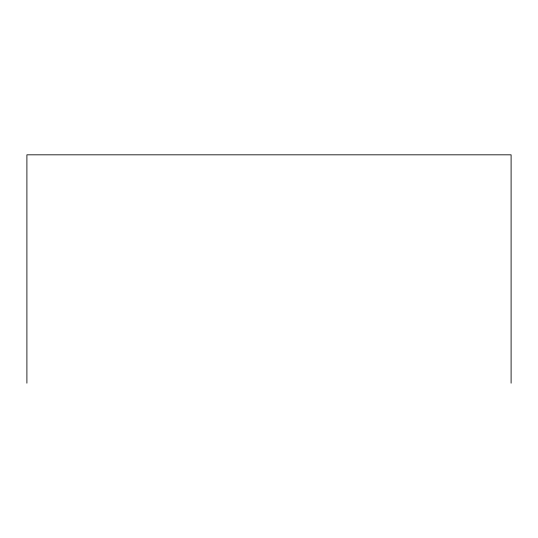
<?xml version="1.0" encoding="UTF-8"?>
<svg xmlns="http://www.w3.org/2000/svg" width="538" height="538" viewBox="0 0 538 538"><rect width="100%" height="100%" fill="white"/><g stroke="black" fill="none" stroke-linecap="round" stroke-linejoin="round"><path stroke-width="0.81" d="M511.1 383.177L511.1 154.823L26.9 154.823L26.9 383.177"/></g></svg>
